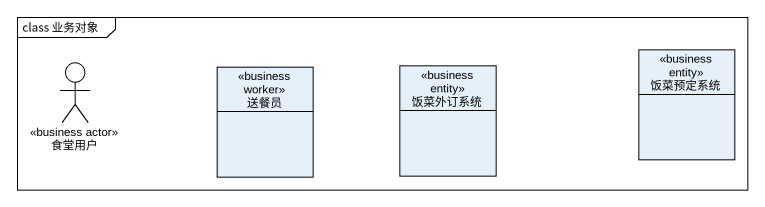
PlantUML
@startuml
mainframe class 业务对象
allowmixing
hide circle
hide empty members
actor 食堂用户 <<business actor>>
class 饭菜外订系统 <<business entity>>
class 饭菜预定系统 <<business entity>>
class 送餐员 <<business worker>>
@enduml
